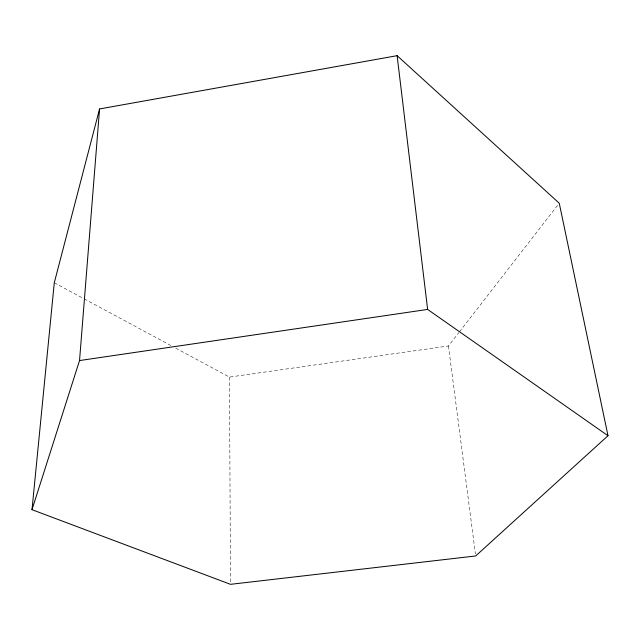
<?xml version="1.0" encoding="UTF-8"?>
<svg xmlns="http://www.w3.org/2000/svg" width="640" height="640" viewBox="0 0 640 640"><rect width="100%" height="100%" fill="white"/><g stroke="black" fill="none" stroke-linecap="round" stroke-linejoin="round"><path stroke-width="0.48" stroke-dasharray="3.2 2.4" d="M175.768 348.168L229.472 377.08L448.456 345.976L458.864 332.576M459.48 331.784L558.64 204.016M54.28 282.768L83.328 298.408M84.208 298.88L171.368 345.8M448.456 345.976L475.416 553.992M229.472 377.08L230.488 583.336"/><path stroke-width="0.96" d="M32 509.68L79.536 360.56L99.568 108.944L397.112 55.672L559.256 203.232L608 435.728L475.672 555.968L230.496 584.328L32 509.68L54.28 282.768L99.568 108.944M79.536 360.56L427.624 309.424L608 435.728M397.112 55.672L427.624 309.424"/></g></svg>
